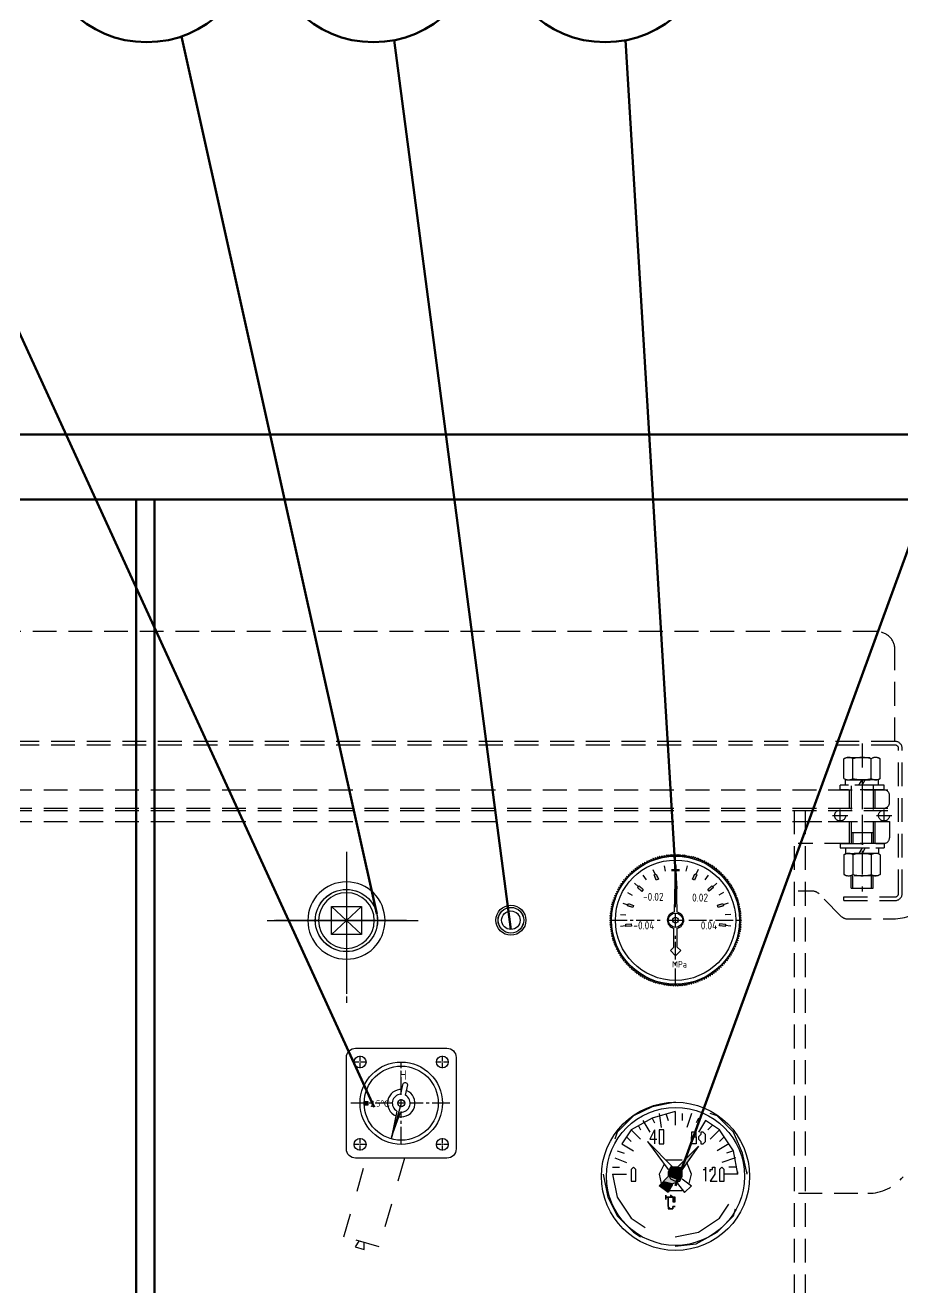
# Model space of a CAD drawing. Header units: millimetres. Extents: x 226184 to 236274, y -181921 to -175474.
# Drawn here: x 228596 to 229076, y -176729 to -176039 of the extents above; entities that cross this region are included whole.
import ezdxf

# ---------------------------------------------------------------- set-up
doc = ezdxf.new("R2010")
doc.units = ezdxf.units.MM
doc.header["$LTSCALE"] = 13
for name, pattern in [('CENTER2', [1.125, 0.75, -0.125, 0.125, -0.125]), ('CENTERX2', [101.6, 63.5, -12.7, 12.7, -12.7]), ('DASHED', [0.75, 0.5, -0.25]), ('虚线', [2, 1, -1])]:
    doc.linetypes.add(name, pattern=pattern)
for name, color, linetype in [('1', 4, 'Continuous'), ('4虚线层', 6, 'DASHED'), ('中心线', 1, 'CENTER2'), ('粗实线', 4, 'Continuous')]:
    doc.layers.add(name, color=color, linetype=linetype)
for name, color, linetype, lineweight in [('2细实线', 3, 'Continuous', 20), ('标注、文本', 3, 'Continuous', 25), ('粗线', 4, 'Continuous', 50)]:
    doc.layers.add(name, color=color, linetype=linetype, lineweight=lineweight)
doc.styles.get("Standard").update_dxf_attribs({"font": 'gbenor.shx', "bigfont": 'gbcbig.shx'})
doc.dimstyles.new('英寸 1-10', dxfattribs={"dimscale": 14, "dimtxt": 3.5, "dimasz": 2, "dimexe": 1.5, "dimexo": 0.5, "dimgap": 0.5, "dimtad": 1, "dimtoh": 1, "dimdec": 1, "dimdsep": 46, "dimtxsty": 'Standard', "dimcen": 2.5, "dimclrd": 3, "dimclre": 3, "dimclrt": 3, "dimadec": 0, "dimazin": 2, "dimtfac": 1, "dimtdec": 1, "dimtmove": 0, "dimatfit": 2, "dimfxl": 1, "dimarcsym": 0})

# ---------------------------------------------------------------- blocks, each defined once
blk = doc.blocks.new('*U13')
at = {"layer": '中心线', "color": 0, "linetype": 'CENTER2', "transparency": 16777216}
for p, q in [((0, 4.5), (0, 27.5)), ((-22.62, 0), (-4.5, 0)), ((4.5, 0), (22.62, 0)), ((0, -26.62), (0, -4.5))]:
    blk.add_line(p, q, dxfattribs=at)
at = {"layer": '中心线', "color": 0, "linetype": 'Continuous', "transparency": 16777216}
for p, q in [((-2.25, 0), (2.25, 0)), ((0, -2.25), (0, 2.25))]:
    blk.add_line(p, q, dxfattribs=at)
blk = doc.blocks.new('*U14')
at = {"layer": '中心线', "color": 0, "linetype": 'CENTER2', "transparency": 16777216}
for p, q in [((-3.37, 0), (-0.65, 0)), ((0, 0.65), (0, 3.37)), ((0.65, 0), (3.37, 0)), ((0, -3.37), (0, -0.65))]:
    blk.add_line(p, q, dxfattribs=at)
at = {"layer": '中心线', "color": 0, "linetype": 'Continuous', "transparency": 16777216}
for p, q in [((-0.325, 0), (0.325, 0)), ((0, -0.325), (0, 0.325))]:
    blk.add_line(p, q, dxfattribs=at)
blk = doc.blocks.new('*U15')
at = {"layer": '中心线', "color": 0, "linetype": 'CENTER2', "transparency": 16777216}
for p, q in [((-3.37, 0), (-0.65, 0)), ((0, 0.65), (0, 3.37)), ((0.65, 0), (3.37, 0)), ((0, -3.37), (0, -0.65))]:
    blk.add_line(p, q, dxfattribs=at)
at = {"layer": '中心线', "color": 0, "linetype": 'Continuous', "transparency": 16777216}
for p, q in [((-0.325, 0), (0.325, 0)), ((0, -0.325), (0, 0.325))]:
    blk.add_line(p, q, dxfattribs=at)
blk = doc.blocks.new('*U16')
at = {"layer": '中心线', "color": 0, "linetype": 'CENTER2', "transparency": 16777216}
for p, q in [((-3.37, 0), (-0.65, 0)), ((0, 0.65), (0, 3.37)), ((0.65, 0), (3.37, 0)), ((0, -3.37), (0, -0.65))]:
    blk.add_line(p, q, dxfattribs=at)
at = {"layer": '中心线', "color": 0, "linetype": 'Continuous', "transparency": 16777216}
for p, q in [((-0.325, 0), (0.325, 0)), ((0, -0.325), (0, 0.325))]:
    blk.add_line(p, q, dxfattribs=at)
blk = doc.blocks.new('*U17')
at = {"layer": '中心线', "color": 0, "linetype": 'CENTER2', "transparency": 16777216}
for p, q in [((-3.37, 0), (-0.65, 0)), ((0, 0.65), (0, 3.37)), ((0.65, 0), (3.37, 0)), ((0, -3.37), (0, -0.65))]:
    blk.add_line(p, q, dxfattribs=at)
at = {"layer": '中心线', "color": 0, "linetype": 'Continuous', "transparency": 16777216}
for p, q in [((-0.325, 0), (0.325, 0)), ((0, -0.325), (0, 0.325))]:
    blk.add_line(p, q, dxfattribs=at)
blk = doc.blocks.new('*U18')
at = {"layer": '中心线', "color": 0, "linetype": 'CENTER2', "transparency": 16777216}
for p, q in [((0, 7.2), (0, 36.12)), ((-36.12, 0), (-7.2, 0)), ((7.2, 0), (36.12, 0)), ((0, -36.12), (0, -7.2))]:
    blk.add_line(p, q, dxfattribs=at)
at = {"layer": '中心线', "color": 0, "linetype": 'Continuous', "transparency": 16777216}
for p, q in [((-3.6, 0), (3.6, 0)), ((0, -3.6), (0, 3.6))]:
    blk.add_line(p, q, dxfattribs=at)
blk = doc.blocks.new('*U21')
at = {"layer": '粗实线', "ltscale": 8}
for q in [(-0.61, -0.5), (0.61, -0.5)]:
    blk.add_line((0, 0.5), q, dxfattribs=at)
blk = doc.blocks.new('*U22')
at = {"layer": '粗实线', "color": 0, "linetype": 'ByBlock', "lineweight": -2, "transparency": 16777216}
for p, rotation in [((259931.44, 56058.97), 33.99999999999999), ((259932.48, 56059.65), 32), ((259933.55, 56060.29), 29.99999999999998), ((259934.63, 56060.89), 27.99999999999997), ((259935.73, 56061.45), 26.00000000000001), ((259936.86, 56061.97), 23.99999999999999), ((259938, 56062.46), 22), ((259939.15, 56062.9), 19.99999999999998), ((259940.33, 56063.3), 17.99999999999997), ((259941.51, 56063.67), 15.99999999999999), ((259942.71, 56063.99), 13.99999999999997), ((259943.91, 56064.27), 11.99999999999999), ((259945.13, 56064.5), 9.999999999999977), ((259946.35, 56064.7), 7.99999999999998), ((259947.58, 56064.85), 5.999999999999904), ((259948.82, 56064.95), 3.99999999999995), ((259950.06, 56065.02), 1.999999999999765), ((259952.53, 56065.02), 358.0000000000002), ((259953.77, 56064.95), 356), ((259955.01, 56064.85), 354.0000000000001), ((259956.24, 56064.7), 352.0000000000001), ((259957.46, 56064.5), 350.0000000000001), ((259958.68, 56064.27), 348.0000000000001), ((259959.88, 56063.99), 346.0000000000001), ((259961.08, 56063.67), 344.0000000000001), ((259962.26, 56063.3), 342.0000000000001), ((259963.44, 56062.9), 340), ((259964.59, 56062.46), 338), ((259965.73, 56061.97), 336.0000000000001), ((259966.86, 56061.45), 334), ((259967.96, 56060.89), 332.0000000000001), ((259969.04, 56060.29), 330.0000000000001), ((259970.11, 56059.65), 328), ((259971.14, 56058.97), 326.0000000000001), ((259924.1, 56052.36), 50), ((259924.92, 56053.3), 48.00000000000002), ((259925.76, 56054.2), 46), ((259926.64, 56055.08), 44.00000000000001), ((259927.54, 56055.92), 42.00000000000001), ((259928.48, 56056.74), 40.00000000000001), ((259929.44, 56057.52), 38.00000000000001), ((259930.43, 56058.26), 36), ((259972.16, 56058.26), 324), ((259973.15, 56057.52), 322.0000000000001), ((259974.11, 56056.74), 320), ((259975.05, 56055.92), 318), ((259975.95, 56055.08), 316), ((259976.83, 56054.2), 314), ((259977.67, 56053.3), 312), ((259978.49, 56052.36), 310), ((259919.39, 56045.1), 63.99999999999999), ((259919.95, 56046.21), 62.00000000000001), ((259920.55, 56047.29), 59.99999999999999), ((259921.19, 56048.35), 58.00000000000002), ((259921.87, 56049.39), 56), ((259922.58, 56050.41), 54), ((259923.32, 56051.4), 52.00000000000001), ((259979.27, 56051.4), 308.0000000000001), ((259980.01, 56050.41), 306), ((259980.72, 56049.39), 304), ((259981.4, 56048.35), 302), ((259982.04, 56047.29), 300.0000000000001), ((259982.64, 56046.21), 298), ((259983.2, 56045.1), 296), ((259916.85, 56038.13), 76), ((259917.17, 56039.33), 74), ((259917.53, 56040.51), 72), ((259917.94, 56041.68), 70.00000000000003), ((259918.38, 56042.84), 68), ((259918.87, 56043.98), 66.00000000000001), ((259983.72, 56043.98), 294), ((259984.21, 56042.84), 292), ((259984.65, 56041.68), 290), ((259985.05, 56040.51), 288.0000000000001), ((259985.42, 56039.33), 286), ((259985.74, 56038.13), 284.0000000000001), ((259915.88, 56032.02), 86), ((259915.99, 56033.25), 84.00000000000003), ((259916.14, 56034.48), 82), ((259916.34, 56035.71), 80.00000000000001), ((259916.57, 56036.92), 78), ((259986.02, 56036.92), 282), ((259986.25, 56035.71), 280), ((259986.45, 56034.48), 278), ((259986.6, 56033.25), 276.0000000000001), ((259986.71, 56032.02), 274), ((259915.8, 56029.54), 90), ((259915.82, 56030.78), 87.99999999999999), ((259915.82, 56028.3), 92), ((259915.88, 56027.07), 94), ((259915.99, 56025.83), 96), ((259916.14, 56024.6), 98.00000000000001), ((259986.45, 56024.6), 262.0000000000001), ((259986.6, 56025.83), 264), ((259986.71, 56027.07), 266), ((259986.77, 56030.78), 272), ((259986.77, 56028.3), 268.0000000000001), ((259986.79, 56029.54), 270), ((259916.34, 56023.38), 99.99999999999999), ((259916.57, 56022.16), 102), ((259916.85, 56020.96), 104), ((259917.17, 56019.76), 106), ((259917.53, 56018.57), 108), ((259917.94, 56017.4), 110), ((259984.65, 56017.4), 250), ((259985.05, 56018.57), 252), ((259985.42, 56019.76), 254.0000000000001), ((259985.74, 56020.96), 256), ((259986.02, 56022.16), 258.0000000000001), ((259986.25, 56023.38), 260), ((259918.38, 56016.25), 112), ((259918.87, 56015.11), 114), ((259919.39, 56013.98), 116), ((259919.95, 56012.88), 118), ((259920.55, 56011.8), 120), ((259921.19, 56010.73), 122), ((259981.4, 56010.73), 238), ((259982.04, 56011.8), 240), ((259982.64, 56012.88), 242), ((259983.2, 56013.98), 244), ((259983.72, 56015.11), 246), ((259984.21, 56016.25), 248), ((259921.87, 56009.69), 124), ((259922.58, 56008.68), 126), ((259923.32, 56007.69), 128), ((259924.1, 56006.73), 130), ((259924.92, 56005.79), 132), ((259925.76, 56004.89), 134), ((259926.64, 56004.01), 136), ((259927.54, 56003.16), 138), ((259975.05, 56003.16), 222.0000000000001), ((259975.95, 56004.01), 224), ((259976.83, 56004.89), 226), ((259977.67, 56005.79), 227.9999999999999), ((259978.49, 56006.73), 230), ((259979.27, 56007.69), 232), ((259980.01, 56008.68), 234), ((259980.72, 56009.69), 236), ((259928.48, 56002.35), 140.0000000000001), ((259929.44, 56001.57), 142.0000000000001), ((259930.43, 56000.83), 144), ((259931.44, 56000.12), 146), ((259932.48, 55999.44), 148), ((259933.55, 55998.8), 150), ((259934.63, 55998.2), 152), ((259935.73, 55997.64), 154), ((259936.86, 55997.12), 156), ((259938, 55996.63), 158), ((259964.59, 55996.63), 202), ((259965.73, 55997.12), 204), ((259966.86, 55997.64), 206), ((259967.96, 55998.2), 208), ((259969.04, 55998.8), 210), ((259970.11, 55999.44), 212), ((259971.14, 56000.12), 214), ((259972.16, 56000.83), 216), ((259973.15, 56001.57), 218), ((259974.11, 56002.35), 220.0000000000001), ((259939.15, 55996.19), 160), ((259940.33, 55995.78), 162), ((259941.51, 55995.42), 164), ((259942.71, 55995.1), 166), ((259943.91, 55994.82), 168.0000000000001), ((259945.13, 55994.59), 170), ((259946.35, 55994.39), 172), ((259947.58, 55994.24), 174.0000000000001), ((259948.82, 55994.13), 176.0000000000001), ((259950.06, 55994.07), 178.0000000000003), ((259951.29, 55994.05), 180), ((259952.53, 55994.07), 181.9999999999997), ((259953.77, 55994.13), 183.9999999999999), ((259955.01, 55994.24), 186), ((259956.24, 55994.39), 188), ((259957.46, 55994.59), 190), ((259958.68, 55994.82), 192), ((259959.88, 55995.1), 194), ((259961.08, 55995.42), 196), ((259962.26, 55995.78), 197.9999999999999), ((259963.44, 55996.19), 200)]:
    blk.add_blockref('*U21', p, dxfattribs=dict(at, rotation=rotation))
blk.add_blockref('*U21', (259951.29, 56065.04), dxfattribs=at)
blk = doc.blocks.new('*D50')
at = {"layer": '2细实线', "color": 3, "linetype": 'ByBlock', "lineweight": -2}
for p, q in [((228930.77, -176897.07), (228930.77, -176777.28)), ((229055.77, -177102.07), (229055.77, -176777.28)), ((228930.77, -176798.28), (228694.67, -176798.28)), ((229027.77, -176798.28), (228958.77, -176798.28))]:
    blk.add_line(p, q, dxfattribs=at)
at = {"layer": '2细实线', "color": 3, "linetype": 'ByBlock'}
for points in [[(228958.77, -176793.61), (228958.77, -176802.95), (228930.77, -176798.28)], [(229027.77, -176793.61), (229027.77, -176802.95), (229055.77, -176798.28)]]:
    blk.add_solid(points, dxfattribs=at)
at = {"layer": 'Defpoints', "color": 0, "linetype": 'ByBlock'}
for p in [(228930.77, -176798.28), (228930.77, -176904.07), (229055.77, -177109.07)]:
    blk.add_point(p, dxfattribs=at)
at = {"layer": '2细实线', "color": 3, "linetype": 'ByBlock', "insert": (228798.72, -176765.76), "char_height": 49, "attachment_point": 5}
blk.add_mtext('125 [4.9]', dxfattribs=at)
blk = doc.blocks.new('*D51')
at = {"layer": '2细实线', "color": 3, "linetype": 'ByBlock', "lineweight": -2}
for p, q in [((229055.77, -177099.44), (229055.77, -176777.28)), ((229180.77, -177024.98), (229180.77, -176777.28)), ((229083.77, -176798.28), (229152.77, -176798.28)), ((229180.77, -176798.28), (229416.87, -176798.28))]:
    blk.add_line(p, q, dxfattribs=at)
at = {"layer": '2细实线', "color": 3, "linetype": 'ByBlock'}
for points in [[(229083.77, -176793.61), (229083.77, -176802.95), (229055.77, -176798.28)], [(229152.77, -176793.61), (229152.77, -176802.95), (229180.77, -176798.28)]]:
    blk.add_solid(points, dxfattribs=at)
at = {"layer": 'Defpoints', "color": 0, "linetype": 'ByBlock'}
for p in [(229180.77, -176798.28), (229180.77, -177031.98), (229055.77, -177106.44)]:
    blk.add_point(p, dxfattribs=at)
at = {"layer": '2细实线', "color": 3, "linetype": 'ByBlock', "insert": (229312.82, -176765.76), "char_height": 49, "attachment_point": 5}
blk.add_mtext('125 [4.9]', dxfattribs=at)
blk = doc.blocks.new('A$C3EE72B81')
at = {"layer": '粗实线', "lineweight": 30}
h = blk.add_hatch(color=256, dxfattribs=at)
h.dxf.hatch_style = 2
h.paths.add_polyline_path([(1.736, 1.82), (1.355, 1.439), (1.482, 1.439)])
h = blk.add_hatch(color=256, dxfattribs=at)
h.dxf.hatch_style = 2
h.paths.add_polyline_path([(1.228, 1.439), (1.185, 1.397), (1.439, 1.397)])
h = blk.add_hatch(color=256, dxfattribs=at)
h.dxf.hatch_style = 2
h.paths.add_polyline_path([(1.185, 1.397), (1.185, 1.355), (1.439, 1.355)])
h = blk.add_hatch(color=256, dxfattribs=at)
h.dxf.hatch_style = 2
h.paths.add_polyline_path([(1.185, 1.397), (1.439, 1.397), (1.439, 1.355)])
h = blk.add_hatch(color=256, dxfattribs=at)
h.dxf.hatch_style = 2
h.paths.add_polyline_path([(1.228, 1.439), (1.482, 1.439), (1.439, 1.397)])
h = blk.add_hatch(color=256, dxfattribs=at)
h.dxf.hatch_style = 2
h.paths.add_polyline_path([(1.101, 1.185), (1.058, 1.143), (1.27, 1.143)])
h = blk.add_hatch(color=256, dxfattribs=at)
h.dxf.hatch_style = 2
h.paths.add_polyline_path([(1.185, 1.27), (1.101, 1.185), (1.397, 1.185)])
h = blk.add_hatch(color=256, dxfattribs=at)
h.dxf.hatch_style = 2
h.paths.add_polyline_path([(1.101, 1.185), (1.397, 1.185), (1.27, 1.143)])
h = blk.add_hatch(color=256, dxfattribs=at)
h.dxf.hatch_style = 2
h.paths.add_polyline_path([(1.185, 1.355), (1.185, 1.27), (1.439, 1.27)])
h = blk.add_hatch(color=256, dxfattribs=at)
h.dxf.hatch_style = 2
h.paths.add_polyline_path([(1.185, 1.355), (1.439, 1.355), (1.439, 1.27)])
h = blk.add_hatch(color=256, dxfattribs=at)
h.dxf.hatch_style = 2
h.paths.add_polyline_path([(1.185, 1.27), (1.439, 1.27), (1.397, 1.185)])
h = blk.add_hatch(color=256, dxfattribs=at)
h.dxf.hatch_style = 2
h.paths.add_polyline_path([(1.058, 1.143), (1.016, 1.101), (1.27, 1.101)])
h = blk.add_hatch(color=256, dxfattribs=at)
h.dxf.hatch_style = 2
h.paths.add_polyline_path([(1.016, 1.101), (1.27, 1.101), (1.185, 0.974)])
h = blk.add_hatch(color=256, dxfattribs=at)
h.dxf.hatch_style = 2
h.paths.add_polyline_path([(1.058, 1.143), (1.27, 1.143), (1.27, 1.101)])
h = blk.add_hatch(color=256, dxfattribs=at)
h.dxf.hatch_style = 2
h.paths.add_polyline_path([(1.228, 0.931), (1.228, 0.889), (1.185, 0.889), (1.185, 0.847), (1.185, 0.804), (1.185, 0.762), (1.185, 0.72), (1.185, 0.677), (1.228, 0.677), (1.27, 0.677), (1.228, 0.677), (1.185, 0.72), (1.185, 0.762), (1.185, 0.804), (1.185, 0.847), (1.185, 0.889), (1.228, 0.889), (1.27, 0.889)])
h = blk.add_hatch(color=256, dxfattribs=at)
h.dxf.hatch_style = 2
h.paths.add_polyline_path([(1.143, 0.889), (1.143, 0.847), (1.143, 0.889), (1.185, 0.889)])
h = blk.add_hatch(color=256, dxfattribs=at)
h.dxf.hatch_style = 2
h.paths.add_polyline_path([(1.312, 0.72), (1.27, 0.72), (1.27, 0.677), (1.228, 0.677), (1.27, 0.677), (1.27, 0.72)])
h = blk.add_hatch(color=256, dxfattribs=at)
h.dxf.hatch_style = 2
h.paths.add_polyline_path([(1.312, 0.889), (1.27, 0.889), (1.27, 0.847), (1.27, 0.804), (1.312, 0.804)])
for points in [[(1.312, 2.625), (0.889, 2.54), (0.55, 2.371), (0.254, 2.074), (0.212, 1.947)], [(1.312, 2.625), (0.889, 2.54), (0.55, 2.371), (0.254, 2.074), (0.212, 1.947)], [(1.312, 2.455), (0.889, 2.328), (0.508, 2.117), (0.339, 1.863)], [(2.625, 1.312), (2.54, 1.693), (2.371, 2.074), (2.074, 2.371), (1.947, 2.413)], [(2.625, 1.312), (2.54, 1.693), (2.371, 2.074), (2.074, 2.371), (1.947, 2.413)], [(0.931, 2.117), (0.847, 1.947), (0.974, 1.947)], [(0.931, 2.117), (0.931, 1.863)], [(2.455, 1.312), (2.371, 1.736), (2.117, 2.117), (1.863, 2.286)], [(1.27, 1.439), (0.804, 1.905), (1.185, 1.397)], [(1.355, 1.439), (1.736, 1.82), (1.439, 1.397)], [(1.101, 1.482), (1.016, 1.312), (1.058, 1.143)], [(1.439, 1.566), (1.143, 1.566)], [(1.355, 1.439), (1.228, 1.439), (1.185, 1.355), (1.185, 1.27)], [(1.27, 1.143), (1.397, 1.185), (1.439, 1.27), (1.439, 1.397)], [(1.566, 1.143), (1.609, 1.312), (1.524, 1.524)], [(1.82, 1.397), (1.863, 1.397), (1.863, 1.439), (1.863, 1.185)], [(1.947, 1.355), (1.947, 1.397), (1.99, 1.397), (1.99, 1.439), (2.032, 1.439), (2.032, 1.397), (2.032, 1.355), (2.032, 1.312), (1.947, 1.185), (2.074, 1.185)], [(0, 1.312), (0.085, 0.889), (0.254, 0.55), (0.55, 0.254), (0.677, 0.169)], [(0, 1.312), (0.085, 0.889), (0.254, 0.55), (0.55, 0.254), (0.677, 0.169)], [(0.169, 1.312), (0.254, 0.889), (0.508, 0.508), (0.762, 0.339)], [(2.455, 1.312), (2.455, 1.355)], [(2.625, 1.312), (2.625, 1.355)], [(2.625, 1.312), (2.625, 1.355)], [(1.185, 0.974), (1.016, 1.101)], [(1.185, 1.016), (1.439, 1.016)], [(1.312, 0.169), (1.736, 0.254), (2.117, 0.508), (2.286, 0.762)], [(1.312, 0), (1.693, 0.042), (2.074, 0.254), (2.371, 0.55), (2.413, 0.677)], [(1.312, 0), (1.693, 0.042), (2.074, 0.254), (2.371, 0.55), (2.413, 0.677)]]:
    blk.add_lwpolyline(points, dxfattribs=at)
for points in [[(1.058, 2.117), (1.016, 2.117), (1.016, 2.074), (1.016, 1.99), (1.016, 1.905), (1.016, 1.863), (1.058, 1.863), (1.101, 1.863), (1.101, 1.905), (1.101, 1.99), (1.101, 2.074), (1.101, 2.117)], [(1.651, 2.074), (1.609, 2.074), (1.609, 2.032), (1.609, 1.99), (1.651, 1.99), (1.693, 1.99), (1.693, 1.947), (1.693, 1.905), (1.693, 1.863), (1.651, 1.863), (1.609, 1.863), (1.609, 1.905), (1.609, 1.947), (1.609, 1.99), (1.651, 1.99), (1.693, 1.99), (1.693, 2.032), (1.693, 2.074)], [(1.778, 2.074), (1.778, 2.032), (1.736, 1.99), (1.736, 1.947), (1.778, 1.905), (1.778, 1.863), (1.82, 1.863), (1.863, 1.905), (1.863, 1.947), (1.863, 1.99), (1.863, 2.032), (1.82, 2.074)], [(0.55, 1.439), (0.508, 1.397), (0.508, 1.312), (0.508, 1.228), (0.508, 1.185), (0.55, 1.185), (0.593, 1.185), (0.593, 1.228), (0.593, 1.312), (0.593, 1.397)], [(1.397, 1.312), (1.397, 1.397), (1.312, 1.397), (1.228, 1.397), (1.185, 1.312), (1.228, 1.228), (1.312, 1.185), (1.397, 1.228)], [(2.159, 1.439), (2.117, 1.397), (2.117, 1.312), (2.117, 1.27), (2.117, 1.228), (2.117, 1.185), (2.159, 1.185), (2.201, 1.185), (2.201, 1.228), (2.201, 1.27), (2.201, 1.312), (2.201, 1.397)], [(1.143, 0.931), (1.143, 0.889), (1.143, 0.847), (1.143, 0.889)], [(1.228, 0.931), (1.228, 0.889), (1.185, 0.889), (1.185, 0.847), (1.185, 0.804), (1.185, 0.762), (1.185, 0.72), (1.185, 0.677), (1.228, 0.677), (1.27, 0.677), (1.228, 0.677), (1.185, 0.72), (1.185, 0.762), (1.185, 0.804), (1.185, 0.847), (1.185, 0.889), (1.228, 0.889), (1.27, 0.889)], [(1.143, 0.889), (1.143, 0.847), (1.143, 0.889), (1.185, 0.889)], [(1.27, 0.889), (1.228, 0.889)], [(1.312, 0.72), (1.27, 0.72), (1.27, 0.677), (1.228, 0.677), (1.27, 0.677), (1.27, 0.72)], [(1.312, 0.889), (1.27, 0.889), (1.27, 0.847), (1.27, 0.804), (1.312, 0.804)]]:
    blk.add_lwpolyline(points, close=True, dxfattribs=at)
for points in [[(0.889, 2.328), (0.889, 2.328), (0.931, 2.244), (0.931, 2.244)], [(1.016, 2.413), (1.016, 2.413), (1.058, 2.159), (1.058, 2.159)], [(1.143, 2.413), (1.143, 2.413), (1.185, 2.286), (1.185, 2.286)], [(1.312, 2.455), (1.312, 2.455), (1.312, 2.201), (1.312, 2.201)], [(1.439, 2.413), (1.439, 2.413), (1.439, 2.286), (1.439, 2.286)], [(1.609, 2.413), (1.609, 2.413), (1.524, 2.159), (1.524, 2.159)], [(1.736, 2.328), (1.736, 2.328), (1.693, 2.244), (1.693, 2.244)], [(0.508, 2.117), (0.508, 2.117), (0.677, 1.947), (0.677, 1.947)], [(0.635, 2.201), (0.635, 2.201), (0.677, 2.117), (0.677, 2.117)], [(0.72, 2.286), (0.72, 2.286), (0.847, 2.074), (0.847, 2.074)], [(1.863, 2.286), (1.863, 2.286), (1.736, 2.074), (1.736, 2.074)], [(1.99, 2.201), (1.99, 2.201), (1.905, 2.117), (1.905, 2.117)], [(2.117, 2.117), (2.117, 2.117), (1.947, 1.947), (1.947, 1.947)], [(0.339, 1.863), (0.339, 1.863), (0.55, 1.736), (0.55, 1.736)], [(0.423, 1.99), (0.423, 1.99), (0.508, 1.905), (0.508, 1.905)], [(2.286, 1.863), (2.286, 1.863), (2.074, 1.736), (2.074, 1.736)], [(2.201, 1.99), (2.201, 1.99), (2.117, 1.905), (2.117, 1.905)], [(0.254, 1.736), (0.254, 1.736), (0.381, 1.693), (0.381, 1.693)], [(2.371, 1.736), (2.371, 1.736), (2.244, 1.693), (2.244, 1.693)], [(0.169, 1.439), (0.169, 1.439), (0.296, 1.439), (0.296, 1.439)], [(0.212, 1.609), (0.212, 1.609), (0.423, 1.524), (0.423, 1.524)], [(2.413, 1.609), (2.413, 1.609), (2.159, 1.524), (2.159, 1.524)], [(2.413, 1.439), (2.413, 1.439), (2.286, 1.439), (2.286, 1.439)], [(0.169, 1.312), (0.169, 1.312), (0.381, 1.312), (0.381, 1.312)], [(0.169, 1.312), (0.169, 1.312), (0.423, 1.312), (0.423, 1.312)], [(1.185, 1.27), (1.185, 1.27), (1.016, 1.101), (1.016, 1.101)], [(1.439, 1.228), (1.439, 1.228), (1.609, 1.101), (1.609, 1.101)], [(2.455, 1.312), (2.455, 1.312), (2.201, 1.312), (2.201, 1.312)], [(2.455, 1.312), (2.455, 1.312), (2.244, 1.312), (2.244, 1.312)], [(1.27, 1.143), (1.27, 1.143), (1.185, 0.974), (1.185, 0.974)], [(1.355, 1.143), (1.355, 1.143), (1.482, 0.974), (1.482, 0.974)], [(1.609, 1.101), (1.609, 1.101), (1.482, 0.974), (1.482, 0.974)]]:
    blk.add_open_spline(points, degree=3, dxfattribs=at)

msp = doc.modelspace()

# ---------------------------------------------------------------- hatches: boundary and pattern name
at = {"layer": '粗实线', "ltscale": 8}
h = msp.add_hatch(color=256, dxfattribs=at)
h.dxf.hatch_style = 1
h.paths.add_polyline_path([(228941.266, -176506.503), (228942.466, -176505.984), (228941.246, -176503.178), (228940.047, -176503.697)])
h.paths.add_polyline_path([(228933.26, -176512.67), (228934.145, -176511.708), (228931.889, -176509.641), (228931.004, -176510.603)])
h.paths.add_polyline_path([(228928.454, -176521.56), (228928.871, -176520.322), (228925.969, -176519.351), (228925.552, -176520.589)])
h.paths.add_polyline_path([(228927.679, -176531.637), (228927.556, -176530.336), (228924.511, -176530.628), (228924.633, -176531.93)])
h.paths.add_polyline_path([(228961.029, -176505.949), (228962.217, -176506.494), (228963.487, -176503.71), (228962.299, -176503.165)])
h.paths.add_polyline_path([(228969.369, -176511.658), (228970.233, -176512.639), (228972.524, -176510.612), (228971.66, -176509.631)])
h.paths.add_polyline_path([(228974.665, -176520.266), (228975.055, -176521.513), (228977.973, -176520.593), (228977.583, -176519.346)])
h.paths.add_polyline_path([(228976.002, -176530.283), (228975.852, -176531.581), (228978.891, -176531.928), (228979.042, -176530.63)])
h = msp.add_hatch(color=256, dxfattribs=at)
h.dxf.hatch_style = 1
h.paths.add_polyline_path([(228781.519, -176628.42, 0.0123513), (228781.544, -176629.42), (228783.519, -176629.42), (228783.519, -176628.42)])
h.paths.add_polyline_path([(228781.544, -176627.42, 0.0123513), (228781.519, -176628.42), (228783.519, -176628.42), (228783.519, -176627.42)])

# ---------------------------------------------------------------- linework, layer by layer
at = {"layer": '1', "color": 1, "linetype": 'CENTERX2', "lineweight": -3, "ltscale": 0.1}
for p, q in [((228771.769, -176491.114), (228771.769, -176565.727)), ((228771.769, -176495.806), (228771.769, -176561.394)), ((228728.485, -176528.558), (228815.054, -176528.558)), ((228732.281, -176528.434), (228732.392, -176528.434)), ((228733.111, -176528.434), (228738.75, -176528.434)), ((228804.609, -176528.6), (228739.02, -176528.6)), ((228739.469, -176528.434), (228739.579, -176528.434)), ((228740.27, -176528.434), (228745.909, -176528.434)), ((228746.628, -176528.434), (228746.739, -176528.434)), ((228747.457, -176528.434), (228753.097, -176528.434)), ((228771.783, -176555.829), (228771.783, -176561.468)), ((228771.783, -176562.159), (228771.783, -176562.297)), ((228771.783, -176562.988), (228771.783, -176568.627)), ((228771.783, -176569.346), (228771.783, -176569.457)), ((228771.783, -176570.175), (228771.783, -176573.658))]:
    msp.add_line(p, q, dxfattribs=at)
at = {"layer": '4虚线层', "ltscale": 2}
for p, q in [((229061.769, -176370.697), (228047.769, -176370.697)), ((229071.769, -176430.697), (229071.769, -176380.697)), ((229071.769, -176432.697), (228034.305, -176432.697)), ((229071.769, -176430.697), (228037.769, -176430.697)), ((229053.769, -176431.92), (229053.769, -176512.72)), ((229073.769, -176513.68), (229073.769, -176434.697)), ((229075.769, -176513.68), (229075.769, -176434.697)), ((229043.844, -176440.27), (229045.174, -176439.503)), ((229043.844, -176450.935), (229043.844, -176440.27)), ((229045.174, -176439.503), (229062.365, -176439.503)), ((229048.807, -176450.935), (229048.807, -176440.27)), ((229058.732, -176450.935), (229058.732, -176440.27)), ((229063.694, -176440.27), (229062.365, -176439.503)), ((229063.694, -176450.935), (229063.694, -176440.27)), ((229041.769, -176457.203), (229041.769, -176454.703)), ((229065.769, -176454.703), (229041.769, -176454.703)), ((229043.844, -176450.935), (229045.174, -176451.703)), ((229044.769, -176454.703), (229044.769, -176451.703)), ((229062.769, -176451.703), (229044.769, -176451.703)), ((229062.769, -176454.703), (229044.769, -176454.703)), ((229045.174, -176451.703), (229062.365, -176451.703)), ((229047.769, -176454.92), (229047.769, -176480.42)), ((229052.069, -176454.703), (229053.769, -176451.703)), ((229053.769, -176454.703), (229055.469, -176451.703)), ((229053.769, -176454.763), (229053.769, -176498.031)), ((229059.769, -176454.92), (229059.769, -176480.42)), ((229063.694, -176450.935), (229062.365, -176451.703)), ((229062.769, -176454.703), (229062.769, -176451.703)), ((229065.769, -176457.203), (229065.769, -176454.703)), ((228040.769, -176457.203), (229073.769, -176457.203)), ((229065.769, -176457.203), (229041.769, -176457.203)), ((229046.769, -176457.203), (229046.769, -176467.203)), ((229060.769, -176457.203), (229060.769, -176467.203)), ((229068.769, -176464.203), (229068.769, -176460.203)), ((229068.769, -176464.203), (229068.769, -176460.203)), ((228040.769, -176467.203), (229073.769, -176467.203)), ((228040.769, -176468.42), (229073.769, -176468.42)), ((229016.769, -177982.976), (229016.769, -176468.42)), ((229022.769, -177982.976), (229022.769, -176468.42)), ((229041.769, -176474.441), (229041.769, -176467.964)), ((229065.769, -176474.441), (229065.769, -176467.964)), ((228040.769, -176474.42), (229073.769, -176474.42)), ((229018.769, -176474.42), (229068.769, -176474.42)), ((229018.769, -176474.42), (229068.769, -176474.42)), ((229037.585, -176471.203), (229045.954, -176471.203)), ((229046.769, -176474.42), (229046.769, -176486.42)), ((229060.769, -176474.42), (229060.769, -176486.42)), ((229061.585, -176471.203), (229069.954, -176471.203)), ((229068.769, -176474.42), (229068.769, -176483.42)), ((229047.769, -176480.42), (229059.769, -176480.42)), ((229047.769, -176480.42), (229047.769, -176486.42)), ((229048.669, -176480.42), (229048.669, -176486.42)), ((229058.869, -176480.42), (229058.869, -176486.42)), ((229059.769, -176480.42), (229059.769, -176486.42)), ((229065.769, -176486.42), (229018.769, -176486.42)), ((229041.769, -176486.42), (229065.769, -176486.42)), ((229041.769, -176486.42), (229041.769, -176488.92)), ((229041.769, -176488.92), (229065.769, -176488.92)), ((229044.769, -176488.92), (229062.769, -176488.92)), ((229044.769, -176488.92), (229044.769, -176491.92)), ((229053.769, -176488.92), (229052.069, -176491.92)), ((229055.469, -176488.92), (229053.769, -176491.92)), ((229062.769, -176488.92), (229062.769, -176491.92)), ((229065.769, -176486.42), (229065.769, -176488.92)), ((229043.844, -176492.688), (229045.174, -176491.92)), ((229043.844, -176492.688), (229043.844, -176503.353)), ((229044.769, -176491.92), (229062.769, -176491.92)), ((229062.365, -176491.92), (229045.174, -176491.92)), ((229048.807, -176492.688), (229048.807, -176503.353)), ((229058.732, -176492.688), (229058.732, -176503.353)), ((229063.694, -176492.688), (229062.365, -176491.92)), ((229063.694, -176492.688), (229063.694, -176503.353)), ((229043.844, -176503.353), (229045.174, -176504.12)), ((229062.365, -176504.12), (229045.174, -176504.12)), ((229047.769, -176510.862), (229047.769, -176504.12)), ((229048.669, -176510.862), (229048.669, -176504.12)), ((229058.869, -176510.862), (229058.869, -176504.12)), ((229059.769, -176510.862), (229059.769, -176504.12)), ((229063.694, -176503.353), (229062.365, -176504.12)), ((229047.769, -176510.862), (229059.769, -176510.862)), ((229026.681, -176512.563), (229018.769, -176512.563)), ((229042.244, -176526.195), (229030.237, -176514.048)), ((229043.773, -176515.68), (229071.769, -176515.68)), ((229043.773, -176517.68), (229043.773, -176515.68)), ((229043.773, -176517.68), (229071.769, -176517.68)), ((229045.8, -176527.68), (229070.769, -176527.68)), ((229018.942, -176677.68), (229056.98, -176677.68))]:
    msp.add_line(p, q, dxfattribs=at)
for centre in [(229041.769, -176471.203), (229065.769, -176471.203)]:
    msp.add_circle(centre, 3, dxfattribs=at)
for centre, radius, start, end in [((229061.769, -176380.697), 10, 0, 90), ((229071.769, -176434.697), 4, 0, 90), ((229071.769, -176434.697), 2, 0, 90), ((229046.38, -176444.071), 4.569, 57.914436, 123.704561), ((229053.769, -176457.503), 18, 73.996597, 106.003403), ((229061.159, -176444.071), 4.569, 56.295439, 122.085564), ((229046.38, -176447.134), 4.569, 236.295439, 302.085564), ((229053.769, -176433.703), 18, 253.996597, 286.003403), ((229061.159, -176447.134), 4.569, 237.441248, 303.704561), ((229065.769, -176460.203), 3, 0, 90), ((229065.769, -176460.203), 3, 0, 90), ((229065.769, -176464.203), 3, 270, 0), ((229065.769, -176464.203), 3, 270, 0), ((229065.769, -176483.42), 3, 270, 0), ((229046.38, -176496.489), 4.569, 57.441248, 123.704561), ((229053.769, -176509.92), 18, 73.996597, 106.003403), ((229061.159, -176496.489), 4.569, 56.295439, 122.085564), ((229046.38, -176499.552), 4.569, 236.295439, 302.085564), ((229053.769, -176486.12), 18, 253.996597, 286.003403), ((229061.159, -176499.552), 4.569, 237.914436, 303.704561), ((229070.769, -176502.68), 25, 270, 0), ((229026.681, -176517.563), 5, 44.668094, 90), ((229071.769, -176513.68), 2, 270, 0), ((229071.769, -176513.68), 4, 270, 0), ((229045.8, -176522.68), 5, 224.668094, 270), ((229056.98, -176652.68), 25, 270, 320.494144)]:
    msp.add_arc(centre, radius, start, end, dxfattribs=at)
at = {"layer": '中心线', "ltscale": 8}
msp.add_line((228801.769, -176628.42), (228796.188, -176647.886), dxfattribs=at)
at = {"layer": '标注、文本'}
for radius in [8.198, 5.053]:
    msp.add_circle((228861.724, -176528.42), radius, dxfattribs=at)
at = {"layer": '粗实线', "lineweight": 50}
for p, q in [((228518.714, -176045.443), (228786.911, -176630.613)), ((228681.571, -176045.443), (228788.355, -176524.868)), ((228797.83, -176047.527), (228861.769, -176533.473)), ((228924.497, -176047.527), (228952.259, -176511.26)), ((229181.789, -176043.803), (228951.769, -176673.509)), ((229404.733, -176262.976), (227706.769, -176262.976)), ((227706.769, -176298.42), (229404.733, -176298.42)), ((228656.769, -176298.42), (228656.769, -177872.976)), ((228666.769, -176298.42), (228666.769, -177872.976))]:
    msp.add_line(p, q, dxfattribs=at)
at = {"layer": '粗实线', "ltscale": 8}
for p, q in [((228933.95, -176503.893), (228935.695, -176506.296)), ((228939.438, -176500.724), (228940.646, -176503.438)), ((228945.466, -176498.766), (228946.084, -176501.671)), ((228951.536, -176498.533), (228951.022, -176523.982)), ((228952.003, -176498.539), (228952.516, -176523.981)), ((228958.073, -176498.766), (228957.455, -176501.671)), ((228964.101, -176500.724), (228962.893, -176503.438)), ((228969.589, -176503.893), (228967.844, -176506.296)), ((228929.24, -176508.134), (228931.447, -176510.122)), ((228974.299, -176508.134), (228972.092, -176510.122)), ((228925.514, -176513.262), (228928.086, -176514.747)), ((228978.025, -176513.262), (228975.453, -176514.747)), ((228921.619, -176525.251), (228924.572, -176525.562)), ((228922.936, -176519.052), (228925.761, -176519.97)), ((228980.603, -176519.052), (228977.778, -176519.97)), ((228981.92, -176525.251), (228978.967, -176525.562)), ((228921.619, -176531.589), (228924.572, -176531.279)), ((228951.769, -176528.42), (228951.769, -176528.42)), ((228981.92, -176531.589), (228978.967, -176531.279)), ((228950.84, -176543.131), (228950.843, -176532.825)), ((228952.691, -176543.124), (228952.694, -176532.826)), ((228801.487, -176623.554), (228802.838, -176617.749)), ((228804.069, -176624.122), (228805.408, -176618.401))]:
    msp.add_line(p, q, dxfattribs=at)
at = {"layer": '粗实线', "lineweight": 30}
for p, q in [((228763.671, -176520.999), (228779.958, -176520.999)), ((228763.671, -176536.201), (228763.671, -176520.999)), ((228779.958, -176520.999), (228763.671, -176536.201)), ((228779.958, -176536.201), (228763.671, -176520.999)), ((228779.958, -176520.999), (228779.958, -176536.201)), ((228779.958, -176536.201), (228763.671, -176536.201))]:
    msp.add_line(p, q, dxfattribs=at)
at = {"layer": '粗实线', "linetype": '虚线'}
for p, q in [((228770.429, -176701.439), (228782.731, -176658.536)), ((228803.537, -176658.536), (228789.654, -176706.952)), ((228789.654, -176706.952), (228770.429, -176701.439))]:
    msp.add_line(p, q, dxfattribs=at)
at = {"layer": '粗实线', "ltscale": 8}
for points in [[(228940.047, -176503.697), (228941.246, -176503.178), (228942.466, -176505.984), (228941.266, -176506.503)], [(228962.299, -176503.165), (228963.487, -176503.71), (228962.217, -176506.494), (228961.029, -176505.949)], [(228931.004, -176510.603), (228931.889, -176509.641), (228934.145, -176511.708), (228933.26, -176512.67)], [(228971.66, -176509.631), (228972.524, -176510.612), (228970.233, -176512.639), (228969.369, -176511.658)], [(228925.552, -176520.589), (228925.969, -176519.351), (228928.871, -176520.322), (228928.454, -176521.56)], [(228977.583, -176519.346), (228977.973, -176520.593), (228975.055, -176521.513), (228974.665, -176520.266)], [(228924.633, -176531.93), (228924.511, -176530.628), (228927.556, -176530.336), (228927.679, -176531.637)], [(228979.042, -176530.63), (228978.891, -176531.928), (228975.852, -176531.581), (228976.002, -176530.283)], [(228781.519, -176629.42), (228781.519, -176627.42), (228783.519, -176627.42), (228783.519, -176629.42)]]:
    msp.add_lwpolyline(points, close=True, dxfattribs=at)
msp.add_lwpolyline([(228952.691, -176543.124), (228954.598, -176545.03), (228951.769, -176547.859), (228948.941, -176545.03), (228950.84, -176543.131)], dxfattribs=at)
msp.add_lwpolyline([(228771.769, -176653.42), (228771.769, -176603.42, -0.4142136), (228776.769, -176598.42), (228826.769, -176598.42, -0.4142136), (228831.769, -176603.42), (228831.769, -176653.42, -0.4142136), (228826.769, -176658.42), (228776.769, -176658.42, -0.4142136)], format="xyb", close=True, dxfattribs=at)
at = {"layer": '粗实线', "lineweight": 30}
msp.add_lwpolyline([(228799.424, -176632.694), (228796.37, -176647.021), (228801.442, -176633.284)], dxfattribs=at)
at = {"layer": '粗实线', "linetype": '虚线'}
msp.add_lwpolyline([(228781.447, -176708.365), (228781.483, -176704.609), (228778.599, -176703.782), (228776.64, -176706.986)], close=True, dxfattribs=at)
at = {"layer": '粗实线', "lineweight": 50}
for centre in [(228662.567, -175989.732), (228786.662, -175989.732), (228913.329, -175989.732)]:
    msp.add_circle(centre, 58.863, dxfattribs=at)
at = {"layer": '粗实线', "ltscale": 8}
for centre, radius in [((228951.769, -176528.42), 35), ((228951.769, -176528.42), 32.886), ((228951.769, -176528.42), 3.902), ((228951.769, -176528.42), 1.539), ((228779.269, -176605.92), 3.25), ((228801.769, -176628.42), 22.5), ((228801.769, -176628.42), 20.25), ((228824.269, -176605.92), 3.25), ((228801.769, -176628.42), 1.912), ((228951.769, -176668.42), 40.5), ((228951.769, -176668.42), 37.73), ((228779.269, -176650.92), 3.25), ((228824.269, -176650.92), 3.25)]:
    msp.add_circle(centre, radius, dxfattribs=at)
at = {"layer": '粗实线', "lineweight": 30}
for centre, radius in [((228771.769, -176528.6), 17), ((228771.815, -176528.6), 17), ((228861.724, -176528.42), 7), ((228861.769, -176528.42), 7)]:
    msp.add_circle(centre, radius, dxfattribs=at)
at = {"layer": '粗实线', "lineweight": 100, "ltscale": 8}
for start, end in [(90.596077, 94.713943), (85.286057, 89.403923)]:
    msp.add_arc((228951.769, -176528.42), 27.347, start, end, dxfattribs=at)
at = {"layer": '粗实线', "ltscale": 8}
for centre, radius, start, end in [((228951.754, -176499.637), 1.125, 77.232147, 101.166338), ((228951.769, -176528.42), 4.501, 99.562847, 258.119717), ((228951.769, -176528.42), 4.501, 281.852274, 80.457285), ((228801.769, -176628.42), 7.5, 87.488081, 247.183961), ((228801.769, -176628.42), 7.5, 260.321362, 67.156494), ((228803.951, -176618.755), 1.5, 13.635534, 137.8644), ((228801.769, -176628.42), 4.875, 93.323823, 241.237828), ((228801.769, -176628.42), 4.875, 266.153988, 61.849616)]:
    msp.add_arc(centre, radius, start, end, dxfattribs=at)
at = {"layer": '粗实线', "lineweight": 30, "extrusion": (0, 0, -1)}
for major_axis, start_param, end_param in [((14.933, 14.933), 3.9269908, 10.2101761), ((-10.756, 10.756), 5.497787143781302, 11.78097245096089)]:
    msp.add_ellipse((228771.815, -176528.6), major_axis=major_axis, ratio=1, start_param=start_param, end_param=end_param, dxfattribs=at)

# ---------------------------------------------------------------- block references
at = {"layer": '中心线', "linetype": 'CENTER2'}
msp.add_blockref('*U18', (228951.769, -176528.42), dxfattribs=at)
at = {"layer": '中心线', "linetype": 'CENTER2', "rotation": 90}
for name, p in [('*U13', (228801.769, -176628.42)), ('*U15', (228779.269, -176605.92)), ('*U16', (228824.269, -176605.92)), ('*U14', (228779.269, -176650.92)), ('*U17', (228824.269, -176650.92))]:
    msp.add_blockref(name, p, dxfattribs=at)
at = {"layer": '标注、文本', "xscale": 30, "yscale": 30, "zscale": 30}
msp.add_blockref('A$C3EE72B81', (228912.248, -176706.529), dxfattribs=at)
at = {"layer": '粗实线'}
msp.add_blockref('*U22', (-30999.525, -232557.964), dxfattribs=at)

# ---------------------------------------------------------------- texts
at = {"layer": '粗实线', "ltscale": 8, "attachment_point": 1}
for s, insert, char_height in [('-0.02', (228933.956, -176513.461), 4.375), ('0.02', (228960.802, -176513.875), 4.375), ('-0.04', (228928.687, -176529.051), 4.375), ('0.04', (228965.548, -176529.082), 4.375), ('MPa', (228949.901, -176550.786), 3.5), ('2.5℃', (228784.8, -176626.92), 3.5)]:
    msp.add_mtext_dynamic_manual_height_columns(s, width=2.11177, gutter_width=1, heights=[0], dxfattribs=dict(at, insert=insert, char_height=char_height))
at = {"layer": '粗线', "lineweight": 200, "ltscale": 8, "insert": (228800.881, -176610.42), "char_height": 5.2, "attachment_point": 1}
msp.add_mtext_dynamic_manual_height_columns('H', width=2.6, gutter_width=65, heights=[0], dxfattribs=at)

# ---------------------------------------------------------------- dimensions: what is measured, and where the dimension line sits
at = {"layer": '2细实线', "linetype": 'ByBlock'}
for base, p1, p2, picture, middle in [((228930.769, -176798.28), (229055.769, -177109.074), (228930.769, -176904.074), '*D50', (228798.719, -176765.759)), ((229180.769, -176798.28), (229055.769, -177106.442), (229180.769, -177031.976), '*D51', (229312.82, -176765.759))]:
    dim = msp.add_linear_dim(base=base, p1=p1, p2=p2, dimstyle='英寸 1-10', dxfattribs=at)
    dim.commit()
    dim.dimension.update_dxf_attribs({"geometry": picture, "text_midpoint": middle})

doc.saveas('drawing.dxf')
